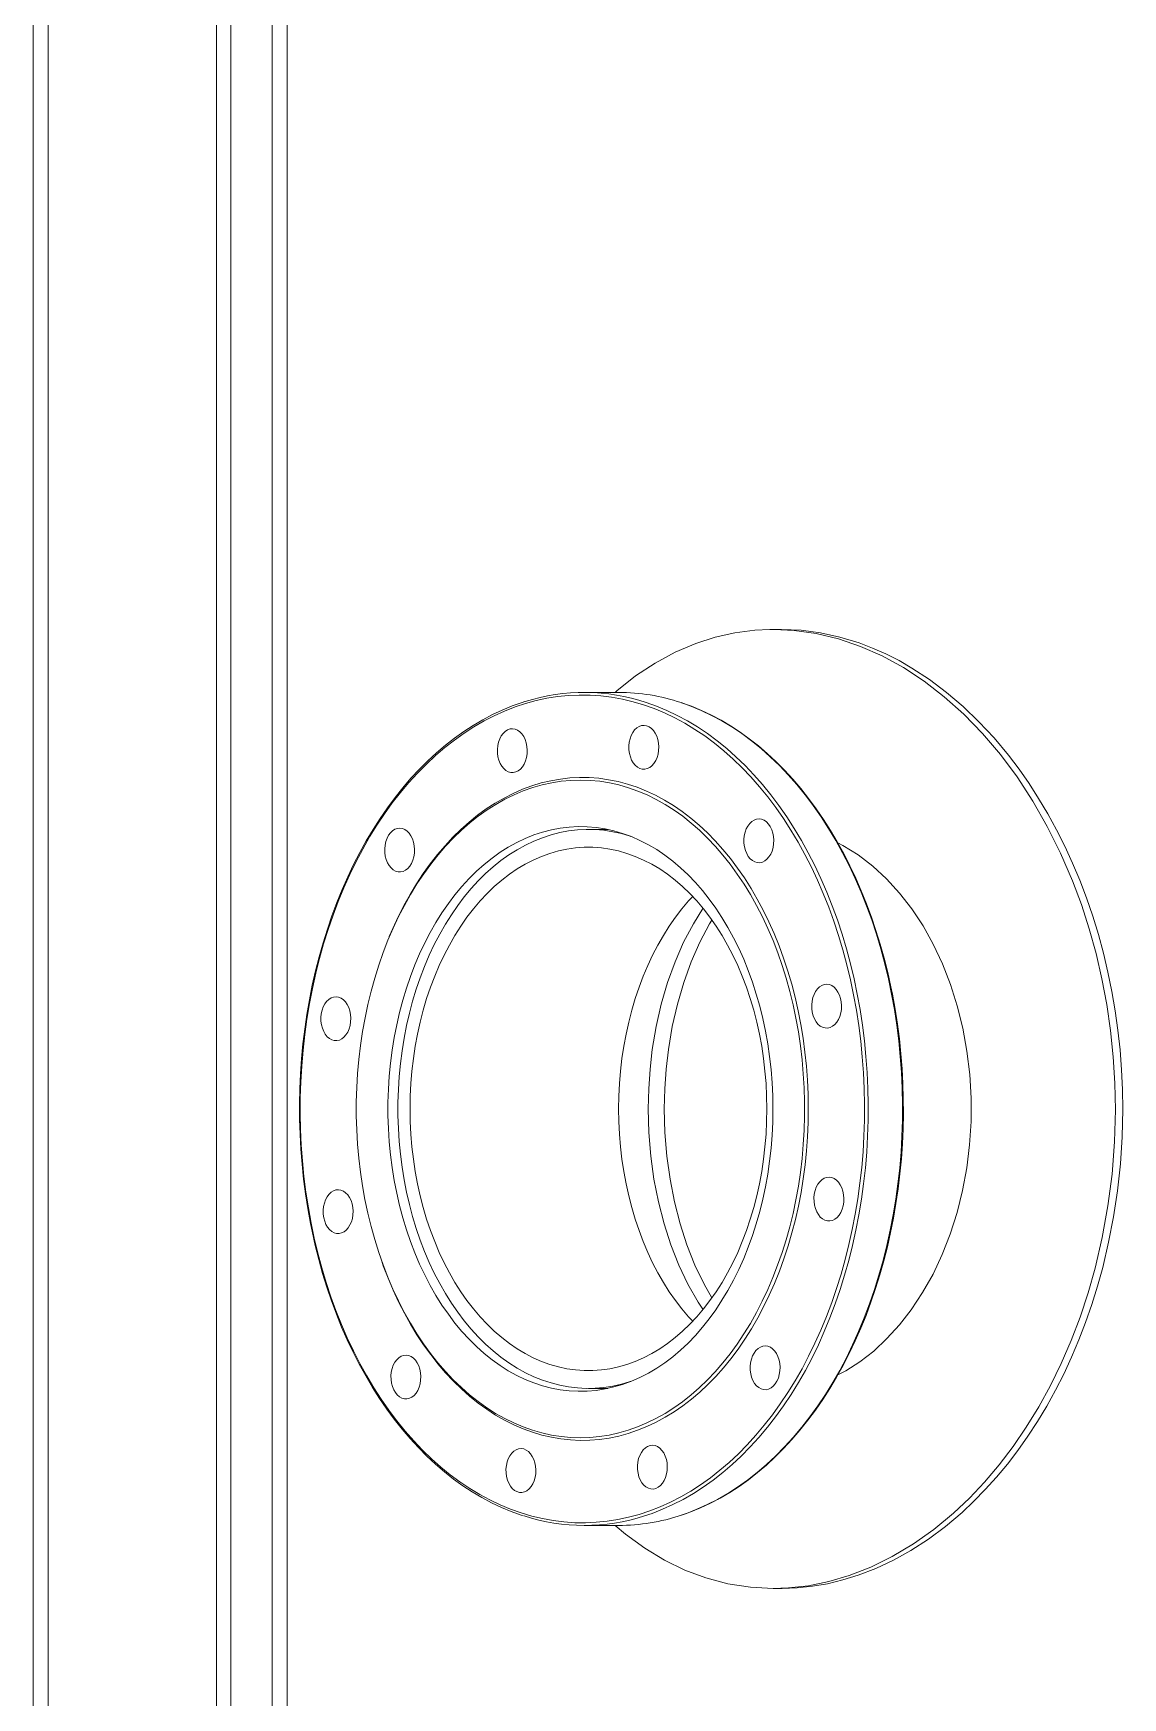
# Model space of a CAD drawing. Header units: inches. Extents: x 0 to 4731, y 0 to 1632.
# Drawn here: x 1547.41 to 1572.26, y 563.6 to 601.56 of the extents above; entities that cross this region are included whole.
import ezdxf

# ---------------------------------------------------------------- set-up
doc = ezdxf.new("R2010")
doc.units = ezdxf.units.IN
doc.header["$LTSCALE"] = 48
doc.header["$MEASUREMENT"] = 0
doc.layers.add('Equipment-AM_0', color=7, linetype='Continuous', lineweight=50)

msp = doc.modelspace()

# ---------------------------------------------------------------- linework, layer by layer
at = {"layer": 'Equipment-AM_0', "lineweight": 18}
for p, q in [((1547.413983, 516.502476), (1547.413983, 652.530171)), ((1547.75474, 518.024723), (1547.75474, 652.530171)), ((1551.59593, 522.602318), (1551.59593, 652.530171)), ((1551.918917, 522.689099), (1551.918917, 652.530171)), ((1552.861425, 522.780171), (1552.861425, 652.530171)), ((1553.202182, 522.780171), (1553.202182, 652.530171)), ((1564.292655, 587.967669), (1564.212681, 587.967107)), ((1564.292107, 587.967665), (1564.28092, 587.967665)), ((1564.292664, 587.967669), (1564.475572, 587.967669)), ((1564.477862, 587.967667), (1564.475563, 587.967669)), ((1560.76267, 586.530171), (1559.979788, 586.530171)), ((1560.514127, 583.405171), (1560.074905, 583.405171)), ((1560.074905, 570.655171), (1560.514127, 570.655171)), ((1559.979788, 567.530171), (1560.76267, 567.530171)), ((1564.288435, 566.092671), (1564.471352, 566.092671)), ((1564.471352, 566.092671), (1564.491872, 566.092712))]:
    msp.add_line(p, q, dxfattribs=at)
at = {"layer": 'Equipment-AM_0', "lineweight": 18, "flags": 128}
for points in [[(1564.212681, 587.967107), (1563.869601, 587.950315), (1563.413681, 587.891207), (1562.963285, 587.790471), (1562.520938, 587.648705), (1562.051307, 587.448265), (1561.593042, 587.199806), (1561.148903, 586.905336), (1560.72165, 586.566867), (1560.682335, 586.530171)], [(1564.288435, 566.092671), (1564.633416, 566.104327), (1565.096767, 566.156572), (1565.560048, 566.250492), (1566.020519, 566.385528), (1566.51557, 566.578762), (1567.004845, 566.820134), (1567.484886, 567.107689), (1567.952238, 567.439474), (1568.403444, 567.813534), (1568.762424, 568.153233), (1569.109021, 568.520296), (1569.441483, 568.913056), (1569.758828, 569.330707), (1570.060215, 569.772211), (1570.344101, 570.23555), (1570.609601, 570.719753), (1570.855992, 571.223655), (1571.081988, 571.744954), (1571.286845, 572.282524), (1571.470017, 572.835081), (1571.630518, 573.400097), (1571.793715, 574.100707), (1571.922148, 574.817062), (1572.015073, 575.544238), (1572.071748, 576.277311), (1572.09143, 577.011357), (1572.079727, 577.615323), (1572.043202, 578.217954), (1571.982056, 578.816477), (1571.896386, 579.40949), (1571.786555, 579.995657), (1571.65316, 580.57229), (1571.496521, 581.138022), (1571.317202, 581.691608), (1571.116168, 582.230529), (1570.843308, 582.863404), (1570.539659, 583.471914), (1570.207745, 584.052185), (1569.850092, 584.600347), (1569.469225, 585.112526), (1569.063809, 585.589797), (1568.636528, 586.029598), (1568.190671, 586.429219), (1567.729532, 586.78595), (1567.256401, 587.097081), (1566.772241, 587.361614), (1566.277697, 587.579869), (1565.776321, 587.750674), (1565.271665, 587.872852), (1564.767279, 587.945231), (1564.309619, 587.967627)], [(1564.309619, 587.967627), (1564.295683, 587.967666), (1564.292655, 587.967669)], [(1564.491872, 566.092712), (1564.83692, 566.10581), (1565.183027, 566.142369), (1565.529053, 566.202274), (1565.877259, 566.286256), (1566.223795, 566.393671), (1566.63015, 566.550599), (1567.032023, 566.739563), (1567.427468, 566.959667), (1567.826578, 567.218226), (1568.216695, 567.508575), (1568.595784, 567.829296), (1568.863931, 568.081214), (1569.125162, 568.348337), (1569.380683, 568.632214), (1569.628166, 568.930553), (1569.865497, 569.240671), (1570.093941, 569.564014), (1570.314503, 569.902404), (1570.525142, 570.253066), (1570.724087, 570.612893), (1570.912404, 570.983629), (1571.09089, 571.367301), (1571.257848, 571.760732), (1571.411897, 572.160477), (1571.553902, 572.56851), (1571.684408, 572.987031), (1571.802128, 573.412532), (1571.938247, 573.98735), (1572.050945, 574.571886), (1572.139625, 575.16347), (1572.205401, 575.778091), (1572.245233, 576.397257), (1572.258902, 577.017968), (1572.252315, 577.470377), (1572.231821, 577.922029), (1572.197167, 578.375272), (1572.148541, 578.826175), (1572.086515, 579.27087), (1572.010944, 579.711722), (1571.921312, 580.150981), (1571.818311, 580.584818), (1571.702993, 581.009547), (1571.574951, 581.427459), (1571.433432, 581.840654), (1571.279595, 582.245505), (1571.114935, 582.638615), (1570.938785, 583.022132), (1570.750175, 583.397948), (1570.550683, 583.762733), (1570.342191, 584.113464), (1570.123802, 584.452099), (1569.894337, 584.780254), (1569.655753, 585.094993), (1569.325507, 585.491364), (1568.980937, 585.862179), (1568.623788, 586.20574), (1568.244121, 586.529873), (1567.853242, 586.823482), (1567.453209, 587.085126), (1567.157501, 587.254729), (1566.858109, 587.406817), (1566.553468, 587.541986), (1566.246236, 587.658884), (1565.809307, 587.792335), (1565.369972, 587.888507), (1564.923507, 587.947554), (1564.477862, 587.967667)], [(1558.620198, 586.3188), (1558.56448, 586.302166), (1558.335948, 586.221248), (1558.109558, 586.128286), (1557.885608, 586.023399), (1557.664391, 585.906719), (1557.446198, 585.778397), (1557.231319, 585.638599), (1557.020037, 585.487506), (1556.812633, 585.325316), (1556.609382, 585.152242), (1556.410553, 584.968511), (1556.216409, 584.774367), (1556.027208, 584.570065), (1555.843198, 584.355876), (1555.664623, 584.132083), (1555.491715, 583.898983), (1555.324703, 583.656883), (1555.163804, 583.406103), (1555.009228, 583.146974), (1554.861178, 582.879837), (1554.719844, 582.605045), (1554.585412, 582.322958), (1554.458055, 582.033949), (1554.337938, 581.738396), (1554.225217, 581.436687), (1554.120037, 581.129217), (1554.022535, 580.816389), (1553.932836, 580.498614), (1553.851056, 580.176305), (1553.7773, 579.849886), (1553.711664, 579.519783), (1553.654232, 579.186428), (1553.605079, 578.850255), (1553.564267, 578.511705), (1553.53185, 578.17122), (1553.507869, 577.829245), (1553.492355, 577.486225), (1553.485328, 577.14261), (1553.486798, 576.798847), (1553.496761, 576.455387), (1553.515207, 576.112677), (1553.54211, 575.771165), (1553.577436, 575.431298), (1553.621139, 575.093518), (1553.673164, 574.758268), (1553.735266, 574.416644)], [(1553.750251, 574.428154), (1553.822728, 574.082493), (1553.904177, 573.741157), (1553.994478, 573.404649), (1554.093499, 573.073462), (1554.201094, 572.748081), (1554.317106, 572.428986), (1554.441365, 572.116643), (1554.573687, 571.811511), (1554.713879, 571.514039), (1554.861735, 571.224662), (1555.017038, 570.943805), (1555.179561, 570.671881), (1555.349064, 570.409289), (1555.525298, 570.156414), (1555.708006, 569.913627), (1555.896919, 569.681285), (1556.091759, 569.459728), (1556.292241, 569.249282), (1556.498071, 569.050255), (1556.708947, 568.86294), (1556.924558, 568.687611), (1557.144589, 568.524526), (1557.368716, 568.373925), (1557.596611, 568.236028), (1557.82794, 568.111037), (1558.062362, 567.999136), (1558.299533, 567.90049), (1558.539107, 567.815243), (1558.78073, 567.74352), (1559.024049, 567.685426), (1559.268706, 567.641047), (1559.514342, 567.610448), (1559.760596, 567.593674), (1560.007108, 567.590749), (1560.253516, 567.601678), (1560.499457, 567.626444), (1560.744571, 567.665011), (1560.988499, 567.717324), (1561.230881, 567.783304), (1561.471363, 567.862855), (1561.709591, 567.95586), (1561.945217, 568.062184), (1562.177893, 568.181669), (1562.407279, 568.31414), (1562.633037, 568.459403), (1562.854838, 568.617245), (1563.072354, 568.787435), (1563.285267, 568.969721), (1563.493265, 569.163838), (1563.696041, 569.369499), (1563.893299, 569.586404), (1564.084749, 569.814233), (1564.27011, 570.052653), (1564.44911, 570.301313), (1564.621486, 570.559848), (1564.786985, 570.82788), (1564.945365, 571.105014), (1565.096392, 571.390845), (1565.239846, 571.684952), (1565.375515, 571.986904), (1565.503202, 572.296257), (1565.622717, 572.612558), (1565.733886, 572.935343), (1565.836546, 573.264137), (1565.930545, 573.598458), (1566.015747, 573.937816), (1566.092026, 574.281713), (1566.159269, 574.629643), (1566.217379, 574.981096), (1566.266271, 575.335557), (1566.305871, 575.692504), (1566.336122, 576.051415), (1566.356981, 576.411763), (1566.368415, 576.773018), (1566.370409, 577.13465), (1566.362959, 577.496129), (1566.346077, 577.856924), (1566.319787, 578.216506), (1566.284128, 578.574346), (1566.239151, 578.929921), (1566.184924, 579.282707), (1566.121526, 579.632187), (1566.049049, 579.977849), (1565.9676, 580.319184), (1565.877299, 580.655692), (1565.778278, 580.98688), (1565.670683, 581.31226), (1565.554671, 581.631356), (1565.430412, 581.943699), (1565.29809, 582.24883), (1565.157898, 582.546303), (1565.010042, 582.83568), (1564.854738, 583.116536), (1564.692216, 583.38846), (1564.522713, 583.651052), (1564.346479, 583.903927), (1564.163771, 584.146714), (1563.974858, 584.379057), (1563.780018, 584.600614), (1563.579536, 584.81106), (1563.373706, 585.010087), (1563.16283, 585.197402), (1562.947219, 585.37273), (1562.727188, 585.535815), (1562.503061, 585.686416), (1562.275166, 585.824314), (1562.043837, 585.949304), (1561.809415, 586.061205), (1561.572243, 586.159851), (1561.33267, 586.245098), (1561.091047, 586.316822), (1560.847728, 586.374915), (1560.603071, 586.419294), (1560.357435, 586.449893), (1560.111181, 586.466668), (1559.864669, 586.469592), (1559.618261, 586.458664), (1559.37232, 586.433898), (1559.127206, 586.39533), (1558.883278, 586.343018), (1558.640896, 586.277038), (1558.400414, 586.197487), (1558.162186, 586.104481), (1557.92656, 585.998158), (1557.693884, 585.878673), (1557.464498, 585.746201), (1557.23874, 585.600938), (1557.016939, 585.443096), (1556.799423, 585.272907), (1556.58651, 585.09062), (1556.378512, 584.896503), (1556.175736, 584.690842), (1555.978478, 584.473938), (1555.787028, 584.246108), (1555.601667, 584.007689), (1555.422667, 583.759029), (1555.250291, 583.500493), (1555.084792, 583.232461), (1554.926412, 582.955327), (1554.775385, 582.669496), (1554.631931, 582.37539), (1554.496262, 582.073438), (1554.368575, 581.764084), (1554.24906, 581.447783), (1554.137891, 581.124999), (1554.035231, 580.796204), (1553.941232, 580.461883), (1553.85603, 580.122525), (1553.779751, 579.778629), (1553.712508, 579.430698), (1553.654397, 579.079245), (1553.605506, 578.724785), (1553.565906, 578.367837), (1553.535654, 578.008926), (1553.514796, 577.648579), (1553.503362, 577.287324), (1553.501368, 576.925691), (1553.508818, 576.564212), (1553.5257, 576.203417), (1553.55199, 575.843836), (1553.587649, 575.485995), (1553.632626, 575.130421), (1553.686853, 574.777634), (1553.750251, 574.428154)], [(1561.394403, 586.300737), (1561.626544, 586.217879), (1561.865223, 586.118606), (1562.101135, 586.005994), (1562.333934, 585.880209), (1562.563277, 585.741435), (1562.788829, 585.589876), (1563.010259, 585.425755), (1563.22724, 585.249312), (1563.439456, 585.060806), (1563.646594, 584.860515), (1563.848351, 584.648731), (1564.04443, 584.425766), (1564.234543, 584.191946), (1564.418412, 583.947616), (1564.595767, 583.693134), (1564.766347, 583.428873), (1564.929902, 583.155221), (1565.086192, 582.872579), (1565.234988, 582.581363), (1565.376072, 582.282), (1565.509235, 581.974929), (1565.634283, 581.660601), (1565.751032, 581.339477), (1565.859312, 581.012028), (1565.958962, 580.678736), (1566.049837, 580.340089), (1566.131803, 579.996584), (1566.204741, 579.648726), (1566.268542, 579.297024), (1566.323114, 578.941995), (1566.368376, 578.584161), (1566.404263, 578.224046), (1566.43072, 577.862179), (1566.447709, 577.499091), (1566.455206, 577.135314), (1566.4532, 576.771383), (1566.441693, 576.407832), (1566.420702, 576.045194), (1566.390258, 575.684002), (1566.350406, 575.324786), (1566.301204, 574.968072), (1566.242725, 574.614385), (1566.175054, 574.264244), (1566.09829, 573.918162), (1566.012547, 573.576647), (1565.91795, 573.2402), (1565.814637, 572.909316), (1565.702762, 572.58448), (1565.582487, 572.266169), (1565.453989, 571.954849), (1565.317457, 571.650978), (1565.173092, 571.355002), (1565.021104, 571.067355), (1564.861718, 570.788459), (1564.695167, 570.518723), (1564.521695, 570.258545), (1564.341558, 570.008304), (1564.155019, 569.768369), (1563.962352, 569.539092), (1563.76384, 569.320809), (1563.559775, 569.11384), (1563.350455, 568.91849), (1563.136189, 568.735045), (1562.91729, 568.563774), (1562.69408, 568.404928), (1562.466887, 568.258741), (1562.236043, 568.125428), (1562.001888, 568.005184), (1561.764765, 567.898185), (1561.525022, 567.804588), (1561.353058, 567.746235)], [(1566.987622, 579.648726), (1566.914685, 579.996584), (1566.832718, 580.340089), (1566.741843, 580.678736), (1566.642193, 581.012028), (1566.533914, 581.339477), (1566.417164, 581.660601), (1566.292116, 581.974929), (1566.158953, 582.282), (1566.01787, 582.581363), (1565.869074, 582.872579), (1565.712783, 583.155221), (1565.549228, 583.428873), (1565.378648, 583.693134), (1565.201293, 583.947616), (1565.017424, 584.191946), (1564.827311, 584.425766), (1564.631232, 584.648731), (1564.429475, 584.860515), (1564.222337, 585.060806), (1564.010122, 585.249312), (1563.79314, 585.425755), (1563.571711, 585.589876), (1563.346159, 585.741435), (1563.116815, 585.880209), (1562.884016, 586.005994), (1562.648104, 586.118606), (1562.409425, 586.217879), (1562.18555, 586.298014)], [(1567.007192, 579.643697), (1566.972027, 579.817327), (1566.899074, 580.144123), (1566.818083, 580.466863), (1566.729162, 580.785114), (1566.632424, 581.098459), (1566.527996, 581.406489), (1566.41601, 581.7088), (1566.296612, 582.004996), (1566.169955, 582.294689), (1566.036203, 582.5775), (1565.895528, 582.853056), (1565.748113, 583.120997), (1565.594149, 583.380969), (1565.433834, 583.632629), (1565.267377, 583.875646), (1565.094994, 584.109699), (1564.916911, 584.334477), (1564.733359, 584.549684), (1564.54458, 584.755034), (1564.35082, 584.950254), (1564.152335, 585.135085), (1563.949388, 585.30928), (1563.742246, 585.472609), (1563.531186, 585.624855), (1563.316488, 585.765815), (1563.098438, 585.895304), (1562.877328, 586.013151), (1562.653453, 586.119202), (1562.427111, 586.213321), (1562.198604, 586.295387), (1562.195403, 586.296358)], [(1561.009991, 585.139866), (1560.998827, 585.223075), (1560.997409, 585.307855), (1561.005778, 585.391768), (1561.023694, 585.472398), (1561.050641, 585.547427), (1561.085844, 585.614696), (1561.12829, 585.67227), (1561.176758, 585.718492), (1561.229854, 585.752033), (1561.28605, 585.771928), (1561.343729, 585.777604), (1561.401233, 585.768899), (1561.456907, 585.746062), (1561.509149, 585.709751), (1561.556457, 585.66101), (1561.597469, 585.601241), (1561.631005, 585.532164), (1561.656102, 585.455767), (1561.672036, 585.374246), (1561.67835, 585.289948), (1561.674862, 585.205296), (1561.661672, 585.122727), (1561.639159, 585.044616), (1561.607972, 584.97321), (1561.569007, 584.910563), (1561.523386, 584.858478), (1561.47242, 584.818452), (1561.417577, 584.791637), (1561.360433, 584.778806), (1561.302633, 584.780326), (1561.24584, 584.796154), (1561.191687, 584.825835), (1561.141732, 584.868515), (1561.097412, 584.922965), (1561.060003, 584.987621), (1561.030581, 585.060621), (1561.009991, 585.139866)], [(1558.011175, 585.063076), (1558.000011, 585.146286), (1557.998593, 585.231066), (1558.006962, 585.314979), (1558.024878, 585.395609), (1558.051825, 585.470638), (1558.087028, 585.537907), (1558.129474, 585.595481), (1558.177942, 585.641703), (1558.231038, 585.675244), (1558.287234, 585.695138), (1558.344913, 585.700815), (1558.402417, 585.692109), (1558.458091, 585.669272), (1558.510333, 585.632961), (1558.557641, 585.58422), (1558.598653, 585.524452), (1558.632189, 585.455375), (1558.657286, 585.378978), (1558.67322, 585.297457), (1558.679534, 585.213158), (1558.676046, 585.128507), (1558.662856, 585.045938), (1558.640343, 584.967827), (1558.609156, 584.896421), (1558.570191, 584.833774), (1558.52457, 584.781688), (1558.473604, 584.741663), (1558.418761, 584.714848), (1558.361617, 584.702016), (1558.303817, 584.703536), (1558.247024, 584.719365), (1558.192871, 584.749046), (1558.142916, 584.791725), (1558.098597, 584.846176), (1558.061187, 584.910832), (1558.031765, 584.983832), (1558.011175, 585.063076)], [(1564.806425, 579.097451), (1564.741248, 579.405704), (1564.667092, 579.709558), (1564.584093, 580.008451), (1564.492405, 580.301828), (1564.392199, 580.589147), (1564.283659, 580.869876), (1564.166987, 581.143495), (1564.042398, 581.409496), (1563.910124, 581.667388), (1563.770409, 581.916693), (1563.623512, 582.156949), (1563.469706, 582.387712), (1563.309274, 582.608554), (1563.142514, 582.819066), (1562.969735, 583.018858), (1562.791257, 583.20756), (1562.60741, 583.384824), (1562.418534, 583.55032), (1562.22498, 583.703742), (1562.027106, 583.844806), (1561.825278, 583.973251), (1561.61987, 584.088839), (1561.411263, 584.191356), (1561.199842, 584.280613), (1560.985999, 584.356443), (1560.770131, 584.418706), (1560.552636, 584.467288), (1560.333918, 584.502098), (1560.114381, 584.523071), (1559.894433, 584.53017), (1559.67448, 584.52338), (1559.45493, 584.502714), (1559.23619, 584.468211), (1559.018664, 584.419935), (1558.802754, 584.357974), (1558.588862, 584.282444), (1558.377383, 584.193485), (1558.168709, 584.09126), (1557.963226, 583.97596), (1557.761314, 583.847798), (1557.563348, 583.707012), (1557.369695, 583.553861), (1557.180711, 583.38863), (1556.996749, 583.211625), (1556.818148, 583.023173), (1556.645238, 582.823623), (1556.478341, 582.613345), (1556.317766, 582.392729), (1556.163809, 582.162182), (1556.016755, 581.922132), (1555.876878, 581.673023), (1555.744436, 581.415317), (1555.619674, 581.14949), (1555.502824, 580.876036), (1555.394101, 580.595459), (1555.293707, 580.308281), (1555.201828, 580.015032), (1555.118635, 579.716256), (1555.04428, 579.412506), (1554.978902, 579.104345), (1554.922622, 578.792342), (1554.875545, 578.477077), (1554.837756, 578.159132), (1554.809327, 577.839096), (1554.79031, 577.517563), (1554.78074, 577.195127), (1554.780635, 576.872385), (1554.789995, 576.549936), (1554.808802, 576.228376), (1554.837023, 575.908301), (1554.874604, 575.590303), (1554.921476, 575.274972), (1554.977552, 574.962891), (1555.042729, 574.654637), (1555.116886, 574.350783), (1555.199885, 574.051891), (1555.291572, 573.758513), (1555.391779, 573.471194), (1555.500318, 573.190465), (1555.616991, 572.916847), (1555.741579, 572.650845), (1555.873853, 572.392953), (1556.013568, 572.143648), (1556.160465, 571.903392), (1556.314272, 571.672629), (1556.474703, 571.451788), (1556.641463, 571.241276), (1556.814242, 571.041484), (1556.99272, 570.852781), (1557.176567, 570.675518), (1557.365443, 570.510022), (1557.558997, 570.3566), (1557.756871, 570.215535), (1557.958699, 570.08709), (1558.164107, 569.971502), (1558.372714, 569.868985), (1558.584135, 569.779729), (1558.797978, 569.703899), (1559.013847, 569.641635), (1559.231341, 569.593053), (1559.450059, 569.558244), (1559.669596, 569.53727), (1559.889544, 569.530172), (1560.109497, 569.536961), (1560.329047, 569.557627), (1560.547787, 569.59213), (1560.765314, 569.640406), (1560.981223, 569.702367), (1561.195115, 569.777897), (1561.406594, 569.866857), (1561.615268, 569.969081), (1561.820751, 570.084381), (1562.022663, 570.212543), (1562.220629, 570.35333), (1562.414283, 570.50648), (1562.603266, 570.671711), (1562.787228, 570.848716), (1562.96583, 571.037168), (1563.138739, 571.236718), (1563.305636, 571.446996), (1563.466211, 571.667612), (1563.620168, 571.898159), (1563.767222, 572.138209), (1563.907099, 572.387318), (1564.039541, 572.645024), (1564.164303, 572.910851), (1564.281154, 573.184306), (1564.389876, 573.464882), (1564.49027, 573.75206), (1564.582149, 574.045309), (1564.665343, 574.344085), (1564.739697, 574.647835), (1564.805075, 574.955997), (1564.861355, 575.267999), (1564.908432, 575.583265), (1564.946221, 575.90121), (1564.97465, 576.221245), (1564.993667, 576.542779), (1565.003237, 576.865215), (1565.003342, 577.187956), (1564.993982, 577.510405), (1564.975175, 577.831965), (1564.946954, 578.15204), (1564.909373, 578.470038), (1564.862501, 578.78537), (1564.806425, 579.097451)], [(1555.53297, 580.958789), (1555.612897, 581.145383), (1555.73671, 581.412609), (1555.868194, 581.671829), (1556.007109, 581.922571), (1556.1532, 582.164376), (1556.3062, 582.396802), (1556.465831, 582.619425), (1556.631801, 582.831839), (1556.803806, 583.033655), (1556.981532, 583.224504), (1557.164655, 583.404039), (1557.35284, 583.571931), (1557.545743, 583.727873), (1557.743013, 583.87158), (1557.944288, 584.002791), (1558.149201, 584.121265), (1558.357377, 584.226786), (1558.568437, 584.319161), (1558.781995, 584.398221), (1558.997661, 584.463823), (1559.215041, 584.515846), (1559.433737, 584.554195), (1559.653351, 584.5788), (1559.87348, 584.589616), (1560.093724, 584.586624), (1560.313679, 584.569829), (1560.532945, 584.539261), (1560.751119, 584.494976), (1560.967805, 584.437056), (1561.182605, 584.365606), (1561.395128, 584.280757), (1561.604986, 584.182663), (1561.811795, 584.071504), (1562.015177, 583.947483), (1562.214761, 583.810826), (1562.410182, 583.661784), (1562.601084, 583.500627), (1562.787117, 583.327651), (1562.967942, 583.143172), (1563.143228, 582.947526), (1563.312655, 582.741072), (1563.475915, 582.524185), (1563.632708, 582.297263), (1563.782748, 582.060719), (1563.925761, 581.814987), (1564.061486, 581.560514), (1564.189675, 581.297766), (1564.310093, 581.027222), (1564.422522, 580.749377), (1564.526755, 580.464738), (1564.622602, 580.173825), (1564.709887, 579.87717), (1564.788453, 579.575315), (1564.858154, 579.26881), (1564.918864, 578.958216), (1564.970472, 578.644101), (1565.012883, 578.327037), (1565.04602, 578.007604), (1565.069823, 577.686386), (1565.084248, 577.363969), (1565.089268, 577.040942), (1565.084875, 576.717895), (1565.071077, 576.39542), (1565.047898, 576.074103), (1565.015381, 575.754533), (1564.973586, 575.437293), (1564.922589, 575.122963), (1564.862482, 574.812116), (1564.793377, 574.505322), (1564.715398, 574.203139), (1564.628689, 573.90612), (1564.533407, 573.614808), (1564.429728, 573.329735), (1564.31784, 573.051421), (1564.197947, 572.780375), (1564.070269, 572.517092), (1563.935039, 572.262053), (1563.792504, 572.015723), (1563.642924, 571.778553), (1563.486572, 571.550977), (1563.323735, 571.333408), (1563.154709, 571.126246), (1562.979803, 570.929869), (1562.799337, 570.744634), (1562.613641, 570.570882), (1562.423053, 570.408928), (1562.227922, 570.259069), (1562.028605, 570.121578), (1561.825464, 569.996707), (1561.618872, 569.884684), (1561.409206, 569.785714), (1561.196849, 569.699976), (1560.982188, 569.627629), (1560.765616, 569.568803), (1560.547528, 569.523607), (1560.328323, 569.492123), (1560.108401, 569.474408), (1559.888164, 569.470495), (1559.668014, 569.480391), (1559.448354, 569.504078), (1559.229584, 569.541513), (1559.012104, 569.592627), (1558.796312, 569.657326), (1558.582601, 569.735494), (1558.371362, 569.826986), (1558.162982, 569.931637), (1557.957839, 570.049254), (1557.75631, 570.179622), (1557.558763, 570.322505), (1557.365557, 570.47764), (1557.177047, 570.644744), (1556.993576, 570.823512), (1556.81548, 571.013618), (1556.643083, 571.214714), (1556.476702, 571.426433), (1556.316639, 571.648388), (1556.163188, 571.880174), (1556.016628, 572.121367), (1555.877227, 572.371527), (1555.74524, 572.630197), (1555.620908, 572.896904), (1555.504457, 573.171161), (1555.396102, 573.452467), (1555.369963, 573.524783)], [(1564.111851, 578.805275), (1564.050985, 579.091369), (1563.981111, 579.372999), (1563.902381, 579.649555), (1563.814965, 579.920437), (1563.719053, 580.18506), (1563.614852, 580.442851), (1563.502589, 580.69325), (1563.382506, 580.935716), (1563.254863, 581.169723), (1563.119937, 581.394765), (1562.97802, 581.610354), (1562.829419, 581.816023), (1562.674456, 582.011328), (1562.513467, 582.195844), (1562.346801, 582.369173), (1562.174818, 582.530938), (1561.997891, 582.68079), (1561.816403, 582.818404), (1561.630747, 582.943482), (1561.441326, 583.055754), (1561.248549, 583.154975), (1561.052834, 583.240931), (1560.854604, 583.313436), (1560.65429, 583.372333), (1560.452325, 583.417494), (1560.249147, 583.448821), (1560.045195, 583.466248), (1559.840911, 583.469735), (1559.636737, 583.459275), (1559.433117, 583.434892), (1559.23049, 583.396637), (1559.029296, 583.344594), (1558.829971, 583.278875), (1558.632945, 583.199623), (1558.438646, 583.107009), (1558.247495, 583.001235), (1558.059906, 582.882528), (1557.876284, 582.751146), (1557.697028, 582.607374), (1557.522526, 582.451523), (1557.353156, 582.283931), (1557.189284, 582.10496), (1557.031265, 581.914998), (1556.879442, 581.714457), (1556.734144, 581.503771), (1556.595685, 581.283395), (1556.464365, 581.053809), (1556.340468, 580.815508), (1556.224263, 580.569009), (1556.116002, 580.314845), (1556.015919, 580.053568), (1555.92423, 579.785742), (1555.841135, 579.511949), (1555.766813, 579.23278), (1555.701425, 578.948842), (1555.645113, 578.660748), (1555.597998, 578.369122), (1555.560184, 578.074597), (1555.531751, 577.777809), (1555.512762, 577.479402), (1555.503257, 577.180023), (1555.503257, 576.880319), (1555.512762, 576.580939), (1555.531751, 576.282532), (1555.560184, 575.985745), (1555.597998, 575.691219), (1555.645113, 575.399594), (1555.701425, 575.1115), (1555.766813, 574.827561), (1555.841135, 574.548393), (1555.92423, 574.274599), (1556.015919, 574.006774), (1556.116002, 573.745496), (1556.224263, 573.491333), (1556.340468, 573.244834), (1556.464365, 573.006533), (1556.595685, 572.776946), (1556.734144, 572.556571), (1556.879442, 572.345884), (1557.031265, 572.145343), (1557.189284, 571.955381), (1557.353156, 571.776411), (1557.522526, 571.608818), (1557.697028, 571.452967), (1557.876284, 571.309195), (1558.059906, 571.177813), (1558.247495, 571.059107), (1558.438646, 570.953332), (1558.632945, 570.860718), (1558.829971, 570.781466), (1559.029296, 570.715747), (1559.23049, 570.663704), (1559.433117, 570.62545), (1559.636737, 570.601066), (1559.840911, 570.590607), (1560.045195, 570.594094), (1560.249147, 570.61152), (1560.452325, 570.642848), (1560.65429, 570.688009), (1560.854604, 570.746906), (1561.052834, 570.819411), (1561.248549, 570.905367), (1561.441326, 571.004588), (1561.630747, 571.116859), (1561.816403, 571.241937), (1561.997891, 571.379551), (1562.174818, 571.529403), (1562.346801, 571.691169), (1562.513467, 571.864497), (1562.674456, 572.049014), (1562.829419, 572.244318), (1562.97802, 572.449987), (1563.119937, 572.665577), (1563.254863, 572.890618), (1563.382506, 573.124626), (1563.502589, 573.367091), (1563.614852, 573.617491), (1563.719053, 573.875281), (1563.814965, 574.139904), (1563.902381, 574.410787), (1563.981111, 574.687342), (1564.050985, 574.968972), (1564.111851, 575.255066), (1564.163578, 575.545004), (1564.206054, 575.838159), (1564.239187, 576.133896), (1564.262904, 576.431574), (1564.277155, 576.730548), (1564.281909, 577.030171), (1564.277155, 577.329794), (1564.262904, 577.628768), (1564.239187, 577.926445), (1564.206054, 578.222182), (1564.163578, 578.515337), (1564.111851, 578.805275)], [(1563.633214, 583.00674), (1563.62205, 583.08995), (1563.620632, 583.17473), (1563.629001, 583.258643), (1563.646917, 583.339273), (1563.673864, 583.414302), (1563.709067, 583.481571), (1563.751513, 583.539144), (1563.799981, 583.585367), (1563.853077, 583.618908), (1563.909273, 583.638802), (1563.966952, 583.644479), (1564.024456, 583.635773), (1564.08013, 583.612936), (1564.132372, 583.576625), (1564.17968, 583.527884), (1564.220692, 583.468116), (1564.254228, 583.399039), (1564.279325, 583.322642), (1564.295259, 583.241121), (1564.301573, 583.156822), (1564.298085, 583.072171), (1564.284895, 582.989602), (1564.262382, 582.911491), (1564.231195, 582.840085), (1564.19223, 582.777438), (1564.146609, 582.725352), (1564.095643, 582.685326), (1564.0408, 582.658512), (1563.983656, 582.64568), (1563.925856, 582.6472), (1563.869063, 582.663028), (1563.81491, 582.692709), (1563.764955, 582.735389), (1563.720635, 582.78984), (1563.683226, 582.854496), (1563.653804, 582.927496), (1563.633214, 583.00674)], [(1555.440297, 582.796948), (1555.429132, 582.880158), (1555.427715, 582.964938), (1555.436084, 583.04885), (1555.454, 583.129481), (1555.480947, 583.20451), (1555.51615, 583.271779), (1555.558596, 583.329352), (1555.607064, 583.375574), (1555.660159, 583.409115), (1555.716355, 583.42901), (1555.774035, 583.434687), (1555.831539, 583.425981), (1555.887213, 583.403144), (1555.939455, 583.366833), (1555.986762, 583.318092), (1556.027774, 583.258324), (1556.061311, 583.189247), (1556.086407, 583.112849), (1556.102342, 583.031329), (1556.108656, 582.94703), (1556.105167, 582.862379), (1556.091977, 582.77981), (1556.069465, 582.701699), (1556.038277, 582.630293), (1555.999313, 582.567646), (1555.953691, 582.51556), (1555.902726, 582.475534), (1555.847882, 582.44872), (1555.790739, 582.435888), (1555.732939, 582.437408), (1555.676145, 582.453236), (1555.621992, 582.482917), (1555.572038, 582.525597), (1555.527718, 582.580048), (1555.490309, 582.644703), (1555.460886, 582.717704), (1555.440297, 582.796948)], [(1561.04146, 583.245481), (1561.027805, 583.250018), (1560.829512, 583.30832), (1560.629586, 583.353025), (1560.428458, 583.384037), (1560.226564, 583.401287), (1560.024342, 583.404739), (1559.82223, 583.394385), (1559.620665, 583.370248), (1559.420083, 583.332379), (1559.22092, 583.280861), (1559.023606, 583.215806), (1558.828569, 583.137354), (1558.636231, 583.045675), (1558.44701, 582.940968), (1558.261314, 582.823459), (1558.079545, 582.693404), (1557.902099, 582.551083), (1557.729358, 582.396805), (1557.561697, 582.230904), (1557.399479, 582.053739), (1557.243055, 581.865695), (1557.092765, 581.667178), (1556.948933, 581.458618), (1556.811871, 581.240467), (1556.681877, 581.013197), (1556.55923, 580.777302), (1556.444199, 580.53329), (1556.33703, 580.281692), (1556.237957, 580.023052), (1556.147193, 579.75793), (1556.064937, 579.4869), (1555.991365, 579.210549), (1555.926637, 578.929476), (1555.870893, 578.64429), (1555.824254, 578.355608), (1555.786822, 578.064055), (1555.758676, 577.770263), (1555.739878, 577.474868), (1555.730469, 577.17851), (1555.730469, 576.881831), (1555.739878, 576.585473), (1555.758676, 576.290078), (1555.786822, 575.996286), (1555.824254, 575.704734), (1555.870893, 575.416051), (1555.926637, 575.130865), (1555.991365, 574.849792), (1556.064937, 574.573442), (1556.147193, 574.302412), (1556.237957, 574.037289), (1556.33703, 573.778649), (1556.444199, 573.527051), (1556.55923, 573.28304), (1556.681877, 573.047144), (1556.811871, 572.819874), (1556.948933, 572.601724), (1557.092765, 572.393164), (1557.243055, 572.194647), (1557.399479, 572.006602), (1557.561697, 571.829438), (1557.729358, 571.663537), (1557.902099, 571.509259), (1558.079545, 571.366938), (1558.261314, 571.236882), (1558.44701, 571.119374), (1558.636231, 571.014666), (1558.828569, 570.922988), (1559.023606, 570.844535), (1559.22092, 570.77948), (1559.420083, 570.727962), (1559.620665, 570.690094), (1559.82223, 570.665956), (1560.024342, 570.655602), (1560.226564, 570.659054), (1560.428458, 570.676305), (1560.629586, 570.707316), (1560.829512, 570.752021), (1561.027805, 570.810324), (1561.041461, 570.81486)], [(1565.760359, 570.962319), (1565.943471, 571.056221), (1566.265964, 571.263081), (1566.580662, 571.508773), (1566.882765, 571.790266), (1567.169316, 572.10477), (1567.43736, 572.449498), (1567.69671, 572.841347), (1567.932783, 573.262206), (1568.143055, 573.707937), (1568.326685, 574.176604), (1568.482139, 574.664899), (1568.608307, 575.169528), (1568.703848, 575.68622), (1568.768408, 576.212181), (1568.80137, 576.743797), (1568.802599, 577.277392), (1568.771186, 577.815056), (1568.707225, 578.349035), (1568.611677, 578.873749), (1568.485505, 579.383616), (1568.331095, 579.871219), (1568.148717, 580.339298), (1567.939739, 580.784598), (1567.705846, 581.204134), (1567.448743, 581.594927), (1567.170522, 581.954483), (1566.873231, 582.280256), (1566.559165, 582.570186), (1566.226291, 582.82477), (1565.879845, 583.039398), (1565.761417, 583.096816)], [(1564.143761, 577.030171), (1564.13901, 577.318553), (1564.124766, 577.606262), (1564.101064, 577.892626), (1564.067959, 578.176975), (1564.025528, 578.458646), (1563.97387, 578.73698), (1563.913105, 579.011329), (1563.843377, 579.28105), (1563.764847, 579.545514), (1563.677698, 579.804103), (1563.582136, 580.056214), (1563.478382, 580.301257), (1563.366679, 580.538661), (1563.247288, 580.76787), (1563.120488, 580.98835), (1562.986574, 581.199585), (1562.845861, 581.401082), (1562.698675, 581.592371), (1562.545362, 581.773005), (1562.386279, 581.942561), (1562.221797, 582.100645), (1562.052302, 582.246886), (1561.878188, 582.380943), (1561.699862, 582.502503), (1561.517741, 582.611283), (1561.332251, 582.707027), (1561.143823, 582.789513), (1560.9529, 582.858547), (1560.759925, 582.91397), (1560.565351, 582.95565), (1560.369632, 582.983491), (1560.173224, 582.997428), (1559.976586, 582.997428), (1559.780178, 582.983491), (1559.584458, 582.95565), (1559.389884, 582.91397), (1559.19691, 582.858547), (1559.005986, 582.789513), (1558.817559, 582.707027), (1558.632068, 582.611283), (1558.449948, 582.502503), (1558.271622, 582.380943), (1558.097508, 582.246886), (1557.928012, 582.100645), (1557.763531, 581.942561), (1557.604448, 581.773005), (1557.451134, 581.592371), (1557.303949, 581.401082), (1557.163235, 581.199585), (1557.029322, 580.98835), (1556.902522, 580.76787), (1556.783131, 580.538661), (1556.671428, 580.301257), (1556.567674, 580.056214), (1556.472111, 579.804103), (1556.384963, 579.545514), (1556.306433, 579.28105), (1556.236704, 579.011329), (1556.17594, 578.73698), (1556.124282, 578.458646), (1556.08185, 578.176975), (1556.048745, 577.892626), (1556.025043, 577.606262), (1556.0108, 577.318553), (1556.006048, 577.030171), (1556.0108, 576.741788), (1556.025043, 576.454079), (1556.048745, 576.167716), (1556.08185, 575.883366), (1556.124282, 575.601695), (1556.17594, 575.323361), (1556.236704, 575.049013), (1556.306433, 574.779292), (1556.384963, 574.514827), (1556.472111, 574.256238), (1556.567674, 574.004127), (1556.671428, 573.759084), (1556.783131, 573.521681), (1556.902522, 573.292471), (1557.029322, 573.071992), (1557.163235, 572.860756), (1557.303949, 572.659259), (1557.451134, 572.46797), (1557.604448, 572.287337), (1557.763531, 572.11778), (1557.928012, 571.959697), (1558.097508, 571.813455), (1558.271622, 571.679398), (1558.449948, 571.557838), (1558.632068, 571.449059), (1558.817559, 571.353314), (1559.005986, 571.270829), (1559.19691, 571.201794), (1559.389884, 571.146372), (1559.584458, 571.104691), (1559.780178, 571.07685), (1559.976586, 571.062914), (1560.173224, 571.062914), (1560.369632, 571.07685), (1560.565351, 571.104691), (1560.759925, 571.146372), (1560.9529, 571.201794), (1561.143823, 571.270829), (1561.332251, 571.353314), (1561.517741, 571.449059), (1561.699862, 571.557838), (1561.878188, 571.679398), (1562.052302, 571.813455), (1562.221797, 571.959697), (1562.386279, 572.11778), (1562.545362, 572.287337), (1562.698675, 572.46797), (1562.845861, 572.659259), (1562.986574, 572.860756), (1563.120488, 573.071992), (1563.247288, 573.292471), (1563.366679, 573.521681), (1563.478382, 573.759084), (1563.582136, 574.004127), (1563.677698, 574.256238), (1563.764847, 574.514827), (1563.843377, 574.779292), (1563.913105, 575.049013), (1563.97387, 575.323361), (1564.025528, 575.601695), (1564.067959, 575.883366), (1564.101064, 576.167716), (1564.124766, 576.454079), (1564.13901, 576.741788), (1564.143761, 577.030171)], [(1562.452815, 581.873735), (1562.360268, 581.773005), (1562.206955, 581.592371), (1562.059769, 581.401082), (1561.919056, 581.199585), (1561.785142, 580.98835), (1561.658342, 580.76787), (1561.538951, 580.538661), (1561.427248, 580.301257), (1561.323494, 580.056214), (1561.227932, 579.804103), (1561.140784, 579.545514), (1561.062254, 579.28105), (1560.992525, 579.011329), (1560.93176, 578.73698), (1560.880102, 578.458646), (1560.837671, 578.176975), (1560.804566, 577.892626), (1560.780864, 577.606262), (1560.76662, 577.318553), (1560.761869, 577.030171), (1560.76662, 576.741788), (1560.780864, 576.454079), (1560.804566, 576.167716), (1560.837671, 575.883366), (1560.880102, 575.601695), (1560.93176, 575.323361), (1560.992525, 575.049013), (1561.062254, 574.779292), (1561.140784, 574.514827), (1561.227932, 574.256238), (1561.323494, 574.004127), (1561.427248, 573.759084), (1561.538951, 573.521681), (1561.658342, 573.292471), (1561.785142, 573.071992), (1561.919056, 572.860756), (1562.059769, 572.659259), (1562.206955, 572.46797), (1562.360268, 572.287337), (1562.452815, 572.186606)], [(1562.686114, 581.604875), (1562.466819, 581.252808), (1562.245832, 580.831512), (1562.049981, 580.384759), (1561.879972, 579.913582), (1561.736044, 579.4202), (1561.619428, 578.909933), (1561.531357, 578.388098), (1561.479496, 577.939487), (1561.448225, 577.485696), (1561.437755, 577.030171)], [(1562.885475, 581.337159), (1562.833021, 581.252936), (1562.61207, 580.83165), (1562.416252, 580.384906), (1562.246272, 579.913734), (1562.102368, 579.420357), (1561.985771, 578.910092), (1561.897713, 578.388258), (1561.845852, 577.939595), (1561.814582, 577.48575), (1561.804112, 577.030171)], [(1565.177954, 579.23527), (1565.166789, 579.318479), (1565.165372, 579.403259), (1565.173741, 579.487172), (1565.191657, 579.567802), (1565.218604, 579.642831), (1565.253807, 579.7101), (1565.296253, 579.767674), (1565.344721, 579.813896), (1565.397816, 579.847437), (1565.454012, 579.867332), (1565.511692, 579.873008), (1565.569196, 579.864302), (1565.62487, 579.841466), (1565.677112, 579.805154), (1565.724419, 579.756413), (1565.765431, 579.696645), (1565.798968, 579.627568), (1565.824065, 579.551171), (1565.839999, 579.46965), (1565.846313, 579.385351), (1565.842824, 579.3007), (1565.829634, 579.218131), (1565.807122, 579.14002), (1565.775934, 579.068614), (1565.73697, 579.005967), (1565.691348, 578.953881), (1565.640383, 578.913856), (1565.585539, 578.887041), (1565.528396, 578.874209), (1565.470596, 578.87573), (1565.413802, 578.891558), (1565.359649, 578.921239), (1565.309695, 578.963918), (1565.265375, 579.018369), (1565.227966, 579.083025), (1565.198543, 579.156025), (1565.177954, 579.23527)], [(1553.98622, 578.948688), (1553.975056, 579.031898), (1553.973638, 579.116678), (1553.982008, 579.20059), (1553.999924, 579.281221), (1554.026871, 579.35625), (1554.062073, 579.423519), (1554.104519, 579.481092), (1554.152987, 579.527314), (1554.206083, 579.560855), (1554.262279, 579.58075), (1554.319959, 579.586426), (1554.377462, 579.577721), (1554.433136, 579.554884), (1554.485378, 579.518573), (1554.532686, 579.469832), (1554.573698, 579.410064), (1554.607235, 579.340987), (1554.632331, 579.264589), (1554.648266, 579.183069), (1554.654579, 579.09877), (1554.651091, 579.014119), (1554.637901, 578.93155), (1554.615388, 578.853439), (1554.584201, 578.782033), (1554.545236, 578.719386), (1554.499615, 578.6673), (1554.448649, 578.627274), (1554.393806, 578.60046), (1554.336662, 578.587628), (1554.278862, 578.589148), (1554.222069, 578.604976), (1554.167916, 578.634657), (1554.117961, 578.677337), (1554.073642, 578.731788), (1554.036233, 578.796443), (1554.00681, 578.869444), (1553.98622, 578.948688)], [(1562.185451, 567.762295), (1562.307903, 567.804588), (1562.547646, 567.898185), (1562.784769, 568.005184), (1563.018924, 568.125428), (1563.249768, 568.258741), (1563.476961, 568.404928), (1563.700171, 568.563774), (1563.91907, 568.735045), (1564.133337, 568.91849), (1564.342656, 569.11384), (1564.546721, 569.320809), (1564.745233, 569.539092), (1564.9379, 569.768369), (1565.124439, 570.008304), (1565.304576, 570.258545), (1565.478048, 570.518723), (1565.644599, 570.788459), (1565.803986, 571.067355), (1565.955973, 571.355002), (1566.100339, 571.650978), (1566.23687, 571.954849), (1566.365368, 572.266169), (1566.485643, 572.58448), (1566.597519, 572.909316), (1566.700831, 573.2402), (1566.795428, 573.576647), (1566.881171, 573.918162), (1566.957935, 574.264244), (1567.025606, 574.614385), (1567.084085, 574.968072), (1567.133287, 575.324786), (1567.173139, 575.684002), (1567.203583, 576.045194), (1567.224574, 576.407832), (1567.236081, 576.771383), (1567.238088, 577.135314), (1567.230591, 577.499091), (1567.213601, 577.862179), (1567.187144, 578.224046), (1567.151258, 578.584161), (1567.105996, 578.941995), (1567.051424, 579.297024), (1566.987622, 579.648726)], [(1562.195197, 567.764272), (1562.40651, 567.839093), (1562.6329, 567.932055), (1562.85685, 568.036943), (1563.078067, 568.153622), (1563.29626, 568.281944), (1563.511139, 568.421742), (1563.722421, 568.572835), (1563.929825, 568.735025), (1564.133076, 568.908099), (1564.331905, 569.09183), (1564.526049, 569.285975), (1564.71525, 569.490277), (1564.89926, 569.704465), (1565.077835, 569.928258), (1565.250743, 570.161358), (1565.417755, 570.403458), (1565.578654, 570.654238), (1565.733229, 570.913367), (1565.88128, 571.180504), (1566.022614, 571.455297), (1566.157046, 571.737383), (1566.284403, 572.026392), (1566.40452, 572.321945), (1566.517241, 572.623655), (1566.622421, 572.931124), (1566.719923, 573.243952), (1566.809622, 573.561728), (1566.891402, 573.884036), (1566.965158, 574.210455), (1567.030794, 574.540558), (1567.088226, 574.873914), (1567.137379, 575.210086), (1567.178191, 575.548636), (1567.210608, 575.889121), (1567.234589, 576.231097), (1567.250103, 576.574116), (1567.25713, 576.917732), (1567.25566, 577.261494), (1567.245697, 577.604955), (1567.227251, 577.947665), (1567.200348, 578.289176), (1567.165022, 578.629044), (1567.121319, 578.966823), (1567.069294, 579.302073), (1567.007192, 579.643697)], [(1561.437755, 577.030171), (1561.452532, 576.491927), (1561.496498, 575.955619), (1561.569106, 575.42689), (1561.669809, 574.911378), (1561.798678, 574.411139), (1561.955086, 573.927753), (1562.137428, 573.466207), (1562.3441, 573.031485), (1562.575076, 572.625131), (1562.686386, 572.460288)], [(1561.804112, 577.030171), (1561.818885, 576.49193), (1561.862839, 575.955627), (1561.935428, 575.4269), (1562.036105, 574.911393), (1562.164941, 574.411157), (1562.321312, 573.927775), (1562.503612, 573.466232), (1562.710238, 573.031512), (1562.888116, 572.718511)], [(1554.038565, 574.549434), (1554.027401, 574.632644), (1554.025983, 574.717424), (1554.034352, 574.801337), (1554.052268, 574.881967), (1554.079215, 574.956996), (1554.114418, 575.024265), (1554.156864, 575.081839), (1554.205332, 575.128061), (1554.258428, 575.161602), (1554.314624, 575.181497), (1554.372303, 575.187173), (1554.429807, 575.178467), (1554.485481, 575.155631), (1554.537723, 575.119319), (1554.58503, 575.070578), (1554.626042, 575.01081), (1554.659579, 574.941733), (1554.684676, 574.865336), (1554.70061, 574.783815), (1554.706924, 574.699516), (1554.703436, 574.614865), (1554.690245, 574.532296), (1554.667733, 574.454185), (1554.636546, 574.382779), (1554.597581, 574.320132), (1554.551959, 574.268046), (1554.500994, 574.228021), (1554.446151, 574.201206), (1554.389007, 574.188374), (1554.331207, 574.189894), (1554.274414, 574.205723), (1554.220261, 574.235404), (1554.170306, 574.278083), (1554.125986, 574.332534), (1554.088577, 574.39719), (1554.059155, 574.47019), (1554.038565, 574.549434)], [(1565.230298, 574.836016), (1565.219134, 574.919225), (1565.217716, 575.004006), (1565.226086, 575.087918), (1565.244001, 575.168549), (1565.270948, 575.243578), (1565.306151, 575.310846), (1565.348597, 575.36842), (1565.397065, 575.414642), (1565.450161, 575.448183), (1565.506357, 575.468078), (1565.564037, 575.473754), (1565.62154, 575.465049), (1565.677214, 575.442212), (1565.729456, 575.405901), (1565.776764, 575.35716), (1565.817776, 575.297391), (1565.851313, 575.228315), (1565.876409, 575.151917), (1565.892343, 575.070396), (1565.898657, 574.986098), (1565.895169, 574.901446), (1565.881979, 574.818878), (1565.859466, 574.740766), (1565.828279, 574.66936), (1565.789314, 574.606713), (1565.743693, 574.554628), (1565.692727, 574.514602), (1565.637884, 574.487788), (1565.58074, 574.474956), (1565.52294, 574.476476), (1565.466147, 574.492304), (1565.411994, 574.521985), (1565.362039, 574.564665), (1565.31772, 574.619116), (1565.280311, 574.683771), (1565.250888, 574.756771), (1565.230298, 574.836016)], [(1553.735266, 574.416644), (1553.770431, 574.243014), (1553.843384, 573.916219), (1553.924375, 573.593478), (1554.013296, 573.275227), (1554.110033, 572.961882), (1554.214462, 572.653853), (1554.326448, 572.351542), (1554.445846, 572.055346), (1554.572503, 571.765652), (1554.706255, 571.482842), (1554.84693, 571.207285), (1554.994345, 570.939345), (1555.148309, 570.679373), (1555.308624, 570.427712), (1555.475081, 570.184695), (1555.647464, 569.950643), (1555.825547, 569.725864), (1556.009099, 569.510657), (1556.197878, 569.305307), (1556.391638, 569.110087), (1556.590123, 568.925257), (1556.79307, 568.751061), (1557.000212, 568.587732), (1557.211272, 568.435487), (1557.42597, 568.294527), (1557.64402, 568.165038), (1557.86513, 568.047191), (1558.089005, 567.941139), (1558.315347, 567.84702), (1558.543854, 567.764954), (1558.596554, 567.748962)], [(1555.583305, 570.777964), (1555.57214, 570.861173), (1555.570722, 570.945954), (1555.579092, 571.029866), (1555.597008, 571.110496), (1555.623955, 571.185525), (1555.659158, 571.252794), (1555.701604, 571.310368), (1555.750072, 571.35659), (1555.803167, 571.390131), (1555.859363, 571.410026), (1555.917043, 571.415702), (1555.974547, 571.406997), (1556.03022, 571.38416), (1556.082463, 571.347849), (1556.12977, 571.299108), (1556.170782, 571.239339), (1556.204319, 571.170262), (1556.229415, 571.093865), (1556.24535, 571.012344), (1556.251664, 570.928046), (1556.248175, 570.843394), (1556.234985, 570.760825), (1556.212473, 570.682714), (1556.181285, 570.611308), (1556.14232, 570.548661), (1556.096699, 570.496576), (1556.045734, 570.45655), (1555.99089, 570.429735), (1555.933747, 570.416904), (1555.875947, 570.418424), (1555.819153, 570.434252), (1555.765, 570.463933), (1555.715045, 570.506613), (1555.670726, 570.561063), (1555.633317, 570.625719), (1555.603894, 570.698719), (1555.583305, 570.777964)], [(1563.776222, 570.987756), (1563.765058, 571.070965), (1563.76364, 571.155746), (1563.772009, 571.239658), (1563.789925, 571.320289), (1563.816872, 571.395317), (1563.852075, 571.462586), (1563.894521, 571.52016), (1563.942989, 571.566382), (1563.996085, 571.599923), (1564.052281, 571.619818), (1564.10996, 571.625494), (1564.167464, 571.616789), (1564.223138, 571.593952), (1564.27538, 571.557641), (1564.322688, 571.5089), (1564.3637, 571.449131), (1564.397236, 571.380055), (1564.422333, 571.303657), (1564.438267, 571.222136), (1564.444581, 571.137838), (1564.441093, 571.053186), (1564.427902, 570.970617), (1564.40539, 570.892506), (1564.374203, 570.8211), (1564.335238, 570.758453), (1564.289617, 570.706368), (1564.238651, 570.666342), (1564.183808, 570.639528), (1564.126664, 570.626696), (1564.068864, 570.628216), (1564.012071, 570.644044), (1563.957918, 570.673725), (1563.907963, 570.716405), (1563.863643, 570.770856), (1563.826234, 570.835511), (1563.796812, 570.908511), (1563.776222, 570.987756)], [(1558.206528, 568.644838), (1558.195363, 568.728048), (1558.193945, 568.812828), (1558.202315, 568.896741), (1558.220231, 568.977371), (1558.247178, 569.0524), (1558.282381, 569.119669), (1558.324827, 569.177243), (1558.373295, 569.223465), (1558.42639, 569.257006), (1558.482586, 569.2769), (1558.540266, 569.282577), (1558.59777, 569.273871), (1558.653443, 569.251034), (1558.705686, 569.214723), (1558.752993, 569.165982), (1558.794005, 569.106214), (1558.827542, 569.037137), (1558.852638, 568.96074), (1558.868573, 568.879219), (1558.874887, 568.79492), (1558.871398, 568.710269), (1558.858208, 568.6277), (1558.835696, 568.549589), (1558.804508, 568.478183), (1558.765544, 568.415536), (1558.719922, 568.36345), (1558.668957, 568.323424), (1558.614113, 568.29661), (1558.55697, 568.283778), (1558.49917, 568.285298), (1558.442376, 568.301127), (1558.388223, 568.330807), (1558.338268, 568.373487), (1558.293949, 568.427938), (1558.25654, 568.492594), (1558.227117, 568.565594), (1558.206528, 568.644838)], [(1561.205344, 568.721628), (1561.194179, 568.804837), (1561.192761, 568.889617), (1561.201131, 568.97353), (1561.219047, 569.05416), (1561.245994, 569.129189), (1561.281196, 569.196458), (1561.323642, 569.254032), (1561.37211, 569.300254), (1561.425206, 569.333795), (1561.481402, 569.35369), (1561.539082, 569.359366), (1561.596586, 569.35066), (1561.652259, 569.327824), (1561.704501, 569.291512), (1561.751809, 569.242772), (1561.792821, 569.183003), (1561.826358, 569.113926), (1561.851454, 569.037529), (1561.867389, 568.956008), (1561.873702, 568.87171), (1561.870214, 568.787058), (1561.857024, 568.704489), (1561.834511, 568.626378), (1561.803324, 568.554972), (1561.764359, 568.492325), (1561.718738, 568.440239), (1561.667773, 568.400214), (1561.612929, 568.373399), (1561.555786, 568.360568), (1561.497986, 568.362088), (1561.441192, 568.377916), (1561.387039, 568.407597), (1561.337084, 568.450276), (1561.292765, 568.504727), (1561.255356, 568.569383), (1561.225933, 568.642383), (1561.205344, 568.721628)], [(1560.68745, 567.530171), (1560.920317, 567.328554), (1561.35707, 567.010015), (1561.810008, 566.73646), (1562.276272, 566.509758), (1562.753004, 566.331776), (1563.257108, 566.199327), (1563.77015, 566.119432), (1564.288435, 566.092671)]]:
    msp.add_lwpolyline(points, dxfattribs=at)
at = {"layer": 'Equipment-AM_0', "lineweight": 18}
for centre, radius, start, end in [((1559.980107, 582.041342), 4.488059, 71.6316987, 107.5148348), ((1560.754947, 582.006364), 4.523813, 71.5644167, 89.9021903), ((1559.979785, 572.013703), 4.482985, 252.1538074, 287.8382036), ((1560.752909, 572.066461), 4.536301, 270.1232758, 288.4088268)]:
    msp.add_arc(centre, radius, start, end, dxfattribs=at)

doc.saveas('drawing.dxf')
